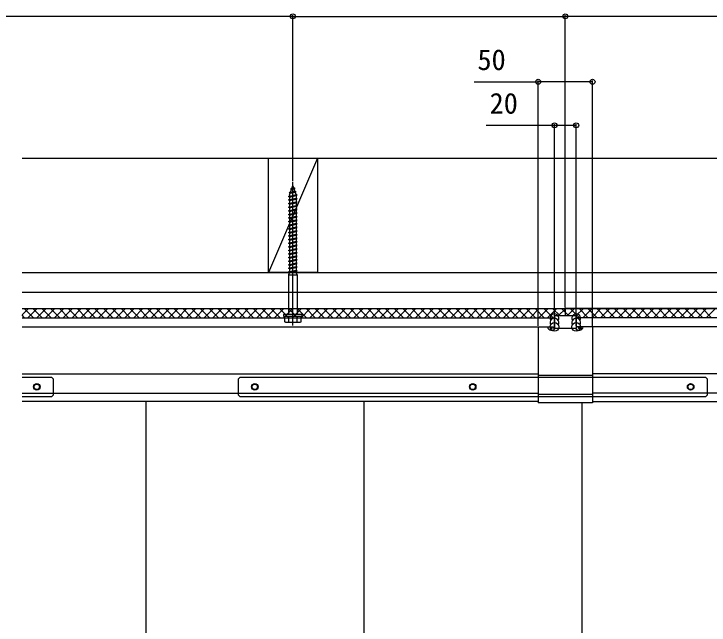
# Model space of a CAD drawing. Units: millimetres, scale not verified. Extents: x -1312 to 1312, y -1952 to 1943.
# Drawn here: x -467 to 171, y -424 to 137 of the extents above; entities that cross this region are included whole.
import ezdxf
from ezdxf.enums import TextEntityAlignment as Align

# ---------------------------------------------------------------- set-up
doc = ezdxf.new("R2010")
doc.units = ezdxf.units.MM
doc.header["$LTSCALE"] = 10
for name, color, linetype in [('0-4_YKK_12', 2, 'Continuous'), ('0-5_YKK_13', 4, 'Continuous'), ('0-6_YKK_D', 6, 'Continuous'), ('0-8_YSS_K', 3, 'Continuous')]:
    doc.layers.add(name, color=color, linetype=linetype)
doc.styles.add('ＭＳ ゴシック', font='')
doc.styles.get('ＭＳ ゴシック').set_extended_font_data('MS Gothic')

msp = doc.modelspace()

# ---------------------------------------------------------------- linework, layer by layer
at = {"layer": '0-4_YKK_12'}
for p, q in [((-459.84, -133.53), (38.66, -133.53)), ((38.66, -133.53), (38.66, -140.43)), ((38.66, -133.53), (38.66, -140.43)), ((525.16, -133.53), (38.66, -133.53)), ((-459.84, -142.03), (28.66, -142.03)), ((525.16, -142.03), (48.66, -142.03)), ((-459.84, -150.53), (28.66, -150.53)), ((525.16, -150.53), (48.66, -150.53)), ((-459.84, -193.53), (13.66, -193.53)), ((525.16, -193.53), (63.66, -193.53)), ((-459.84, -211.23), (13.66, -211.23)), ((525.16, -211.23), (63.66, -211.23)), ((13.66, -218.83), (-459.84, -218.83)), ((-346.34, -218.83), (-346.34, -948.53)), ((-146.34, -218.83), (-146.34, -948.53)), ((53.66, -220.23), (53.66, -948.53)), ((63.66, -218.83), (525.16, -218.83))]:
    msp.add_line(p, q, dxfattribs=at)
at = {"layer": '0-5_YKK_13'}
for p, q in [((-211.34, -149.13), (-211.34, -17.63)), ((-213.51, -23.72), (-209.35, -23.49)), ((-213.5, -26.92), (-212.61, -24.32)), ((-212.27, -23.34), (-211.34, -20.63)), ((-212.27, -23.34), (-210.53, -22.96)), ((-210.53, -22.96), (-211.34, -20.63)), ((-209.48, -26.02), (-210.25, -23.79)), ((-215.34, -30.73), (-207.34, -29.65)), ((-214.74, -27.29), (-208.29, -26.56)), ((-214.44, -29.63), (-213.84, -27.89)), ((-214.44, -30.43), (-208.42, -29.09)), ((-214.44, -29.63), (-214.44, -30.43)), ((-214.44, -31.33), (-214.44, -43.63)), ((-213.5, -26.92), (-209.48, -26.02)), ((-208.42, -29.09), (-209.19, -26.86)), ((-208.24, -29.95), (-208.24, -42.25)), ((-215.34, -34.03), (-207.34, -32.95)), ((-215.34, -37.33), (-207.34, -36.25)), ((-214.44, -33.73), (-208.24, -32.35)), ((-214.44, -37.03), (-208.24, -35.65)), ((-215.34, -40.63), (-207.34, -39.55)), ((-215.34, -43.93), (-207.34, -42.85)), ((-214.44, -40.33), (-208.24, -38.95)), ((-214.44, -43.63), (-208.24, -42.25)), ((-214.44, -44.53), (-214.44, -47.1)), ((-208.24, -42.97), (-208.24, -45.55)), ((-215.34, -47.23), (-207.34, -46.15)), ((-215.34, -50.53), (-207.34, -49.45)), ((-214.44, -46.93), (-208.24, -45.55)), ((-214.44, -47.83), (-214.44, -50.23)), ((-214.44, -50.23), (-208.24, -48.85)), ((-208.24, -46.27), (-208.24, -48.85)), ((-208.24, -49.75), (-208.24, -52.15)), ((-215.34, -53.83), (-207.34, -52.75)), ((-215.34, -57.13), (-207.34, -56.05)), ((-214.44, -51.13), (-214.44, -53.53)), ((-214.44, -53.53), (-208.24, -52.15)), ((-214.44, -54.43), (-214.44, -56.83)), ((-214.44, -56.83), (-208.24, -55.45)), ((-208.24, -53.05), (-208.24, -55.45)), ((-208.24, -56.35), (-208.24, -58.75)), ((-215.34, -60.43), (-207.34, -59.35)), ((-215.34, -63.73), (-207.34, -62.65)), ((-214.44, -57.73), (-214.44, -60.13)), ((-214.44, -60.13), (-208.24, -58.75)), ((-214.44, -61.03), (-214.44, -63.43)), ((-214.44, -63.43), (-208.24, -62.05)), ((-208.24, -59.65), (-208.24, -62.05)), ((-208.24, -62.95), (-208.24, -65.35)), ((-215.34, -67.03), (-207.34, -65.95)), ((-215.34, -70.33), (-207.34, -69.25)), ((-214.44, -64.33), (-214.44, -66.73)), ((-214.44, -66.73), (-208.24, -65.35)), ((-214.44, -67.63), (-214.44, -70.03)), ((-214.44, -70.03), (-208.24, -68.65)), ((-208.24, -66.25), (-208.24, -68.65)), ((-208.24, -69.55), (-208.24, -71.95)), ((-215.34, -73.63), (-207.34, -72.55)), ((-215.34, -76.93), (-207.34, -75.85)), ((-214.44, -70.93), (-214.44, -73.33)), ((-214.44, -73.33), (-208.24, -71.95)), ((-214.44, -74.23), (-214.44, -76.63)), ((-214.44, -76.63), (-208.24, -75.25)), ((-208.24, -72.85), (-208.24, -75.25)), ((-208.24, -76.15), (-208.24, -78.55)), ((-215.34, -80.23), (-207.34, -79.15)), ((-215.34, -83.51), (-207.34, -82.43)), ((-214.44, -77.53), (-214.44, -79.93)), ((-214.44, -79.93), (-208.24, -78.55)), ((-214.44, -80.83), (-214.44, -83.21)), ((-214.44, -83.21), (-208.24, -81.83)), ((-208.24, -79.45), (-208.24, -81.83)), ((-207.34, -82.43), (-208.24, -81.83)), ((-208.24, -82.75), (-208.24, -85.15)), ((-207.34, -82.45), (-207.34, -82.43)), ((-215.34, -83.51), (-214.44, -83.21)), ((-215.34, -83.53), (-215.34, -83.51)), ((-214.44, -84.13), (-215.34, -83.53)), ((-215.34, -86.83), (-207.34, -85.75)), ((-215.34, -90.13), (-207.34, -89.05)), ((-214.44, -84.13), (-214.44, -86.53)), ((-214.44, -86.53), (-208.24, -85.15)), ((-214.44, -87.43), (-214.44, -89.83)), ((-214.44, -89.83), (-208.24, -88.45)), ((-208.24, -86.05), (-208.24, -88.45)), ((-215.34, -93.43), (-207.34, -92.35)), ((-215.34, -96.73), (-207.34, -95.65)), ((-214.44, -90.73), (-214.44, -93.13)), ((-214.44, -93.13), (-208.24, -91.75)), ((-214.44, -94.03), (-214.44, -96.43)), ((-214.44, -96.43), (-208.24, -95.05)), ((-208.24, -89.35), (-208.24, -91.75)), ((-208.24, -92.65), (-208.24, -95.05)), ((-215.34, -100.03), (-207.34, -98.95)), ((-214.44, -100.63), (-215.34, -102.63)), ((-214.44, -97.33), (-214.44, -99.73)), ((-214.44, -99.73), (-208.24, -98.35)), ((-214.44, -100.63), (-208.24, -100.63)), ((-208.24, -95.95), (-208.24, -98.35)), ((-208.24, -99.25), (-208.24, -100.63)), ((-207.34, -102.63), (-208.24, -100.63)), ((-215.34, -102.63), (-207.34, -102.63)), ((-218.84, -145.69), (-218.84, -140.63)), ((-218.84, -140.63), (-203.84, -140.63)), ((-218.09, -146.13), (-218.84, -145.69)), ((-218.09, -146.13), (-204.59, -146.13)), ((-215.1, -145.69), (-215.1, -140.63)), ((-207.58, -140.63), (-207.58, -145.69)), ((-204.59, -146.13), (-203.84, -145.69)), ((-203.84, -145.69), (-203.84, -140.63)), ((48.66, -140.43), (48.66, -151.93)), ((13.66, -150.53), (13.66, -220.23)), ((25.64, -150.66), (25.62, -150.53)), ((25.66, -151.77), (25.64, -150.66)), ((26.66, -151.77), (26.68, -150.66)), ((26.68, -150.66), (26.71, -150.53)), ((48.66, -151.93), (28.66, -151.93)), ((50.64, -150.66), (50.62, -150.53)), ((50.66, -151.77), (50.64, -150.66)), ((51.66, -151.77), (51.68, -150.66)), ((51.68, -150.66), (51.71, -150.53)), ((63.66, -150.53), (63.66, -220.23)), ((63.66, -194.93), (13.66, -194.93)), ((63.66, -212.63), (13.66, -212.63)), ((63.66, -220.23), (13.66, -220.23))]:
    msp.add_line(p, q, dxfattribs=at)
for points in [[(-212.61, -24.32), (-213.51, -23.72), (-212.27, -23.34)], [(-212.61, -24.32), (-210.25, -23.79), (-209.35, -23.49), (-210.53, -22.96)], [(-214.44, -31.33), (-215.34, -30.73), (-214.44, -30.43)], [(-213.84, -27.89), (-214.74, -27.29), (-213.5, -26.92)], [(-214.44, -31.33), (-208.24, -29.95), (-207.34, -29.65), (-208.42, -29.09)], [(-213.84, -27.89), (-209.19, -26.86), (-208.29, -26.56), (-209.48, -26.02)], [(-214.44, -34.63), (-215.34, -34.03), (-214.44, -33.73)], [(-214.44, -37.93), (-215.34, -37.33), (-214.44, -37.03)], [(-214.44, -34.63), (-208.24, -33.25), (-207.34, -32.95), (-208.24, -32.35)], [(-214.44, -37.93), (-208.24, -36.55), (-207.34, -36.25), (-208.24, -35.65)], [(-214.44, -41.23), (-215.34, -40.63), (-214.44, -40.33)], [(-214.44, -44.53), (-215.34, -43.93), (-214.44, -43.63)], [(-214.44, -41.23), (-208.24, -39.85), (-207.34, -39.55), (-208.24, -38.95)], [(-214.44, -44.53), (-208.24, -43.15), (-207.34, -42.85), (-208.24, -42.25)], [(-214.44, -47.83), (-215.34, -47.23), (-214.44, -46.93)], [(-214.44, -51.13), (-215.34, -50.53), (-214.44, -50.23)], [(-214.44, -47.83), (-208.24, -46.45), (-207.34, -46.15), (-208.24, -45.55)], [(-214.44, -51.13), (-208.24, -49.75), (-207.34, -49.45), (-208.24, -48.85)], [(-214.44, -54.43), (-215.34, -53.83), (-214.44, -53.53)], [(-214.44, -57.73), (-215.34, -57.13), (-214.44, -56.83)], [(-214.44, -54.43), (-208.24, -53.05), (-207.34, -52.75), (-208.24, -52.15)], [(-214.44, -57.73), (-208.24, -56.35), (-207.34, -56.05), (-208.24, -55.45)], [(-214.44, -61.03), (-215.34, -60.43), (-214.44, -60.13)], [(-214.44, -64.33), (-215.34, -63.73), (-214.44, -63.43)], [(-214.44, -61.03), (-208.24, -59.65), (-207.34, -59.35), (-208.24, -58.75)], [(-214.44, -64.33), (-208.24, -62.95), (-207.34, -62.65), (-208.24, -62.05)], [(-214.44, -67.63), (-215.34, -67.03), (-214.44, -66.73)], [(-214.44, -70.93), (-215.34, -70.33), (-214.44, -70.03)], [(-214.44, -67.63), (-208.24, -66.25), (-207.34, -65.95), (-208.24, -65.35)], [(-214.44, -70.93), (-208.24, -69.55), (-207.34, -69.25), (-208.24, -68.65)], [(-214.44, -74.23), (-215.34, -73.63), (-214.44, -73.33)], [(-214.44, -74.23), (-208.24, -72.85), (-207.34, -72.55), (-208.24, -71.95)], [(-214.44, -77.53), (-208.24, -76.15), (-207.34, -75.85), (-208.24, -75.25)], [(-214.44, -77.53), (-215.34, -76.93), (-214.44, -76.63)], [(-214.44, -80.83), (-215.34, -80.23), (-214.44, -79.93)], [(-214.44, -80.83), (-208.24, -79.45), (-207.34, -79.15), (-208.24, -78.55)], [(-214.44, -84.13), (-208.24, -82.75), (-207.34, -82.45)], [(-214.44, -87.43), (-215.34, -86.83), (-214.44, -86.53)], [(-214.44, -87.43), (-208.24, -86.05), (-207.34, -85.75), (-208.24, -85.15)], [(-214.44, -90.73), (-208.24, -89.35), (-207.34, -89.05), (-208.24, -88.45)], [(-214.44, -90.73), (-215.34, -90.13), (-214.44, -89.83)], [(-214.44, -94.03), (-215.34, -93.43), (-214.44, -93.13)], [(-214.44, -94.03), (-208.24, -92.65), (-207.34, -92.35), (-208.24, -91.75)], [(-214.44, -97.33), (-208.24, -95.95), (-207.34, -95.65), (-208.24, -95.05)], [(-214.44, -97.33), (-215.34, -96.73), (-214.44, -96.43)], [(-214.44, -100.63), (-215.34, -100.03), (-214.44, -99.73)], [(-214.44, -100.63), (-208.24, -99.25), (-207.34, -98.95), (-208.24, -98.35)], [(-215.34, -102.63), (-215.34, -103.53), (-215.34, -139.03)], [(-207.34, -102.63), (-207.34, -103.53), (-207.34, -139.03)], [(48.66, -140.43), (28.66, -140.43), (28.66, -151.93)], [(-459.84, -196.53), (-432.84, -196.53), (-431.34, -198.03), (-431.34, -213.03), (-432.84, -214.53), (-459.84, -214.53)]]:
    msp.add_lwpolyline(points, dxfattribs=at)
for points in [[(-219.84, -139.03), (-219.84, -140.63), (-202.84, -140.63), (-202.84, -139.03)], [(-259.84, -196.53), (167.16, -196.53), (168.66, -198.03), (168.66, -213.03), (167.16, -214.53), (-259.84, -214.53), (-261.34, -213.03), (-261.34, -198.03)]]:
    msp.add_lwpolyline(points, close=True, dxfattribs=at)
for centre, radius in [((28.28, -151.65), 0.3), ((53.28, -151.65), 0.3), ((-446.34, -205.53), 3), ((-446.34, -205.53), 2.5), ((-246.34, -205.53), 3), ((-246.34, -205.53), 3), ((-246.34, -205.53), 2.5), ((-246.34, -205.53), 2.5), ((-46.34, -205.53), 3), ((-46.34, -205.53), 2.5), ((153.66, -205.53), 3), ((153.66, -205.53), 2.5)]:
    msp.add_circle(centre, radius, dxfattribs=at)
for centre, radius, start, end in [((-216.97, -141.87), 4.26, 243.93616, 296.06384), ((-211.34, -129.6), 16.53, 256.85543, 283.14457), ((-205.71, -141.87), 4.26, 243.93616, 296.06384), ((26.16, -149.53), 4, 194.47751, 323.1301), ((26.16, -149.53), 2.3, 257.44414, 282.55586), ((51.16, -149.53), 4, 216.8699, 345.52249), ((51.16, -149.53), 2.3, 257.44414, 282.55586)]:
    msp.add_arc(centre, radius, start, end, dxfattribs=at)
at = {"layer": '0-6_YKK_D'}
for p, q in [((-211.34, 134.47), (-871.34, 134.47)), ((-211.34, -16.63), (-211.34, 135.47)), ((-211.34, -16.63), (-211.34, 135.47)), ((-211.34, 134.47), (38.66, 134.47)), ((38.66, -132.53), (38.66, 135.47)), ((38.66, -132.53), (38.66, 135.47)), ((288.66, 134.47), (38.66, 134.47)), ((-45.06, 74.47), (13.66, 74.47)), ((13.66, -149.53), (13.66, 75.47)), ((63.66, 74.47), (13.66, 74.47)), ((63.66, -149.53), (63.66, 75.47)), ((28.66, -149.53), (28.66, 35.47)), ((48.66, -149.53), (48.66, 35.47))]:
    msp.add_line(p, q, dxfattribs=at)
msp.add_lwpolyline([(48.66, 34.47), (28.66, 34.47), (-33.91, 34.47)], dxfattribs=at)
for centre in [(-211.34, 134.47), (-211.34, 134.47), (38.66, 134.47), (38.66, 134.47), (13.66, 74.47), (63.66, 74.47), (28.66, 34.47), (48.66, 34.47)]:
    msp.add_circle(centre, 2.25, dxfattribs=at)
at = {"layer": '0-8_YSS_K'}
for p, q in [((-459.84, 4.47), (525.16, 4.47)), ((-188.84, 4.47), (-233.84, -100.53)), ((-459.84, -100.53), (525.16, -100.53)), ((-459.84, -118.53), (525.16, -118.53)), ((-459.84, -133.53), (525.16, -133.53)), ((-459.84, -139.36), (-454, -133.53)), ((-449.42, -142.03), (-457.92, -133.53)), ((-454.42, -142.03), (-445.92, -133.53)), ((-441.34, -142.03), (-449.84, -133.53)), ((-446.33, -142.03), (-437.83, -133.53)), ((-433.25, -142.03), (-441.75, -133.53)), ((-438.25, -142.03), (-429.75, -133.53)), ((-425.17, -142.03), (-433.67, -133.53)), ((-430.17, -142.03), (-421.67, -133.53)), ((-417.09, -142.03), (-425.59, -133.53)), ((-422.09, -142.03), (-413.59, -133.53)), ((-409.01, -142.03), (-417.51, -133.53)), ((-414.01, -142.03), (-405.51, -133.53)), ((-400.92, -142.03), (-409.42, -133.53)), ((-405.92, -142.03), (-397.42, -133.53)), ((-392.84, -142.03), (-401.34, -133.53)), ((-397.84, -142.03), (-389.34, -133.53)), ((-384.76, -142.03), (-393.26, -133.53)), ((-389.76, -142.03), (-381.26, -133.53)), ((-376.68, -142.03), (-385.18, -133.53)), ((-381.68, -142.03), (-373.18, -133.53)), ((-368.6, -142.03), (-377.1, -133.53)), ((-373.59, -142.03), (-365.09, -133.53)), ((-360.51, -142.03), (-369.01, -133.53)), ((-365.51, -142.03), (-357.01, -133.53)), ((-352.43, -142.03), (-360.93, -133.53)), ((-357.43, -142.03), (-348.93, -133.53)), ((-344.35, -142.03), (-352.85, -133.53)), ((-349.35, -142.03), (-340.85, -133.53)), ((-336.27, -142.03), (-344.77, -133.53)), ((-341.27, -142.03), (-332.77, -133.53)), ((-328.18, -142.03), (-336.68, -133.53)), ((-333.18, -142.03), (-324.68, -133.53)), ((-320.1, -142.03), (-328.6, -133.53)), ((-325.1, -142.03), (-316.6, -133.53)), ((-312.02, -142.03), (-320.52, -133.53)), ((-317.02, -142.03), (-308.52, -133.53)), ((-303.94, -142.03), (-312.44, -133.53)), ((-308.94, -142.03), (-300.44, -133.53)), ((-295.86, -142.03), (-304.36, -133.53)), ((-300.85, -142.03), (-292.35, -133.53)), ((-287.77, -142.03), (-296.27, -133.53)), ((-292.77, -142.03), (-284.27, -133.53)), ((-279.69, -142.03), (-288.19, -133.53)), ((-284.69, -142.03), (-276.19, -133.53)), ((-271.61, -142.03), (-280.11, -133.53)), ((-276.61, -142.03), (-268.11, -133.53)), ((-263.53, -142.03), (-272.03, -133.53)), ((-268.53, -142.03), (-260.03, -133.53)), ((-255.44, -142.03), (-263.94, -133.53)), ((-260.44, -142.03), (-251.94, -133.53)), ((-247.36, -142.03), (-255.86, -133.53)), ((-252.36, -142.03), (-243.86, -133.53)), ((-239.28, -142.03), (-247.78, -133.53)), ((-244.28, -142.03), (-235.78, -133.53)), ((-231.2, -142.03), (-239.7, -133.53)), ((-236.2, -142.03), (-227.7, -133.53)), ((-223.12, -142.03), (-231.62, -133.53)), ((-228.11, -142.03), (-219.61, -133.53)), ((-215.03, -142.03), (-223.53, -133.53)), ((-220.03, -142.03), (-211.53, -133.53)), ((-206.95, -142.03), (-215.45, -133.53)), ((-211.95, -142.03), (-203.45, -133.53)), ((-198.87, -142.03), (-207.37, -133.53)), ((-203.87, -142.03), (-195.37, -133.53)), ((-190.79, -142.03), (-199.29, -133.53)), ((-195.79, -142.03), (-187.29, -133.53)), ((-182.7, -142.03), (-191.2, -133.53)), ((-187.7, -142.03), (-179.2, -133.53)), ((-174.62, -142.03), (-183.12, -133.53)), ((-179.62, -142.03), (-171.12, -133.53)), ((-166.54, -142.03), (-175.04, -133.53)), ((-171.54, -142.03), (-163.04, -133.53)), ((-158.46, -142.03), (-166.96, -133.53)), ((-163.46, -142.03), (-154.96, -133.53)), ((-150.38, -142.03), (-158.88, -133.53)), ((-155.37, -142.03), (-146.87, -133.53)), ((-142.29, -142.03), (-150.79, -133.53)), ((-147.29, -142.03), (-138.79, -133.53)), ((-134.21, -142.03), (-142.71, -133.53)), ((-139.21, -142.03), (-130.71, -133.53)), ((-126.13, -142.03), (-134.63, -133.53)), ((-131.13, -142.03), (-122.63, -133.53)), ((-118.05, -142.03), (-126.55, -133.53)), ((-123.04, -142.03), (-114.54, -133.53)), ((-109.96, -142.03), (-118.46, -133.53)), ((-114.96, -142.03), (-106.46, -133.53)), ((-101.88, -142.03), (-110.38, -133.53)), ((-106.88, -142.03), (-98.38, -133.53)), ((-93.8, -142.03), (-102.3, -133.53)), ((-98.8, -142.03), (-90.3, -133.53)), ((-85.72, -142.03), (-94.22, -133.53)), ((-90.72, -142.03), (-82.22, -133.53)), ((-77.64, -142.03), (-86.14, -133.53)), ((-82.63, -142.03), (-74.13, -133.53)), ((-69.55, -142.03), (-78.05, -133.53)), ((-74.55, -142.03), (-66.05, -133.53)), ((-61.47, -142.03), (-69.97, -133.53)), ((-66.47, -142.03), (-57.97, -133.53)), ((-53.39, -142.03), (-61.89, -133.53)), ((-58.39, -142.03), (-49.89, -133.53)), ((-45.31, -142.03), (-53.81, -133.53)), ((-50.3, -142.03), (-41.8, -133.53)), ((-37.22, -142.03), (-45.72, -133.53)), ((-42.22, -142.03), (-33.72, -133.53)), ((-29.14, -142.03), (-37.64, -133.53)), ((-34.14, -142.03), (-25.64, -133.53)), ((-21.06, -142.03), (-29.56, -133.53)), ((-26.06, -142.03), (-17.56, -133.53)), ((-12.98, -142.03), (-21.48, -133.53)), ((-17.98, -142.03), (-9.48, -133.53)), ((-4.9, -142.03), (-13.4, -133.53)), ((-9.89, -142.03), (-1.39, -133.53)), ((3.19, -142.03), (-5.31, -133.53)), ((-1.81, -142.03), (6.69, -133.53)), ((11.27, -142.03), (2.77, -133.53)), ((6.27, -142.03), (14.77, -133.53)), ((19.35, -142.03), (10.85, -133.53)), ((14.35, -142.03), (22.85, -133.53)), ((27.43, -142.03), (18.93, -133.53)), ((22.44, -142.03), (30.94, -133.53)), ((33.92, -140.43), (27.02, -133.53)), ((32.12, -140.43), (39.02, -133.53)), ((42, -140.43), (35.1, -133.53)), ((40.2, -140.43), (47.1, -133.53)), ((51.68, -142.03), (43.18, -133.53)), ((48.28, -140.43), (55.18, -133.53)), ((59.76, -142.03), (51.26, -133.53)), ((54.76, -142.03), (63.26, -133.53)), ((67.84, -142.03), (59.34, -133.53)), ((62.85, -142.03), (71.35, -133.53)), ((75.93, -142.03), (67.43, -133.53)), ((70.93, -142.03), (79.43, -133.53)), ((84.01, -142.03), (75.51, -133.53)), ((79.01, -142.03), (87.51, -133.53)), ((92.09, -142.03), (83.59, -133.53)), ((87.09, -142.03), (95.59, -133.53)), ((100.17, -142.03), (91.67, -133.53)), ((95.18, -142.03), (103.68, -133.53)), ((108.26, -142.03), (99.76, -133.53)), ((103.26, -142.03), (111.76, -133.53)), ((116.34, -142.03), (107.84, -133.53)), ((111.34, -142.03), (119.84, -133.53)), ((124.42, -142.03), (115.92, -133.53)), ((119.42, -142.03), (127.92, -133.53)), ((132.5, -142.03), (124, -133.53)), ((127.5, -142.03), (136, -133.53)), ((140.58, -142.03), (132.08, -133.53)), ((135.59, -142.03), (144.09, -133.53)), ((148.67, -142.03), (140.17, -133.53)), ((143.67, -142.03), (152.17, -133.53)), ((156.75, -142.03), (148.25, -133.53)), ((151.75, -142.03), (160.25, -133.53)), ((164.83, -142.03), (156.33, -133.53)), ((159.83, -142.03), (168.33, -133.53)), ((172.91, -142.03), (164.41, -133.53)), ((167.92, -142.03), (176.42, -133.53)), ((-457.5, -142.03), (-459.84, -139.69))]:
    msp.add_line(p, q, dxfattribs=at)
msp.add_lwpolyline([(-188.84, 4.47), (-188.84, -100.53), (-233.84, -100.53), (-233.84, 4.47)], close=True, dxfattribs=at)
for centre in [(28.66, -150.53), (48.66, -150.53)]:
    msp.add_circle(centre, 4, dxfattribs=at)
for centre in [(28.66, -142.55), (48.66, -142.55), (28.66, -146.54), (48.66, -146.54)]:
    msp.add_arc(centre, 4, 330.09043, 209.90957, dxfattribs=at)

# ---------------------------------------------------------------- texts
at = {"layer": '0-6_YKK_D', "style": 'ＭＳ ゴシック'}
for s, p in [('50', (-41.98, 79.47)), ('20', (-30.83, 39.47))]:
    msp.add_text(s, height=19.06, dxfattribs=at).set_placement(p, align=Align.BOTTOM_LEFT)

doc.saveas('drawing.dxf')
